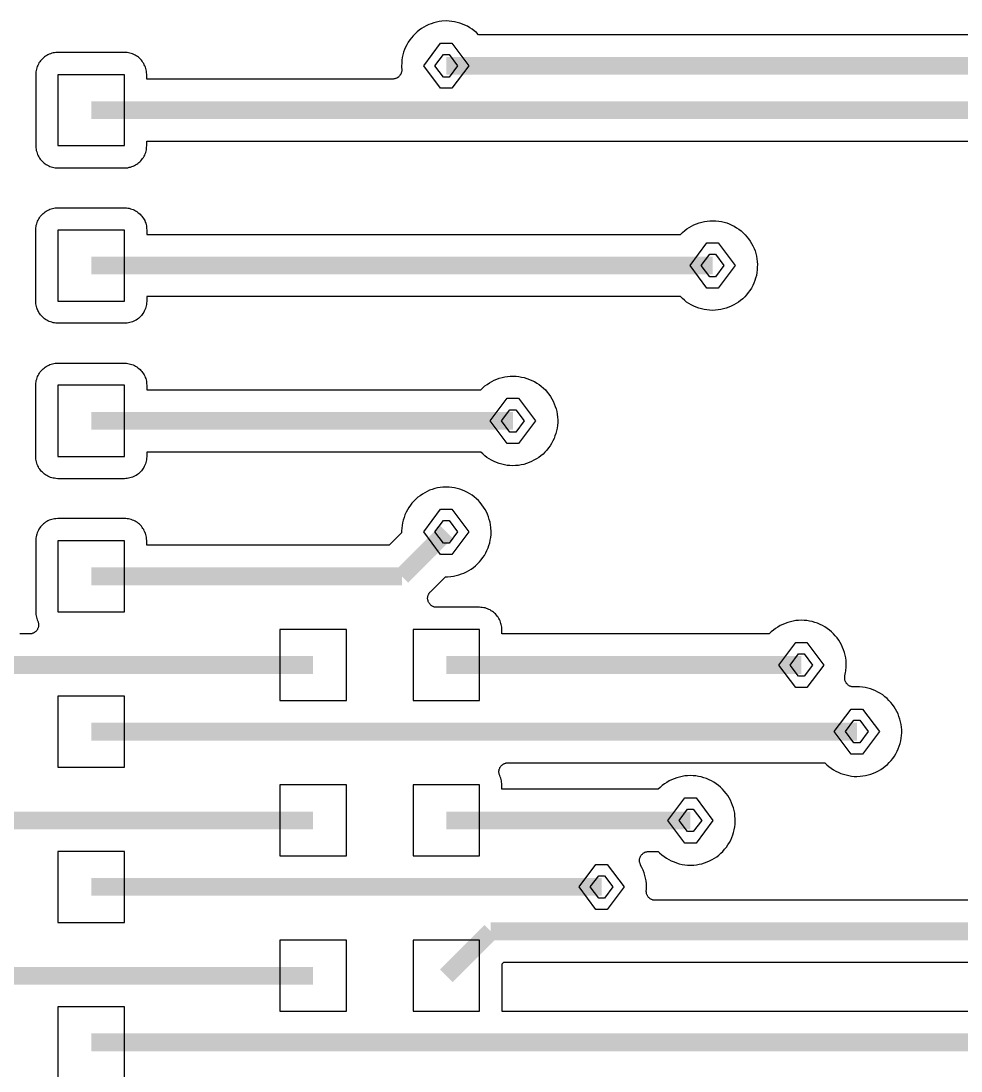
# Model space of a CAD drawing. Extents: x -0.15 to 4.85, y -1.33 to 3.4.
# Drawn here: x 3.6303 to 4.0471, y 0.3712 to 0.8368 of the extents above; entities that cross this region are included whole.
import ezdxf

# ---------------------------------------------------------------- set-up
doc = ezdxf.new("R2010")
doc.units = 0
doc.layers.get('0').update_dxf_attribs({"linetype": 'CONTINUOUS'})

msp = doc.modelspace()

# ---------------------------------------------------------------- linework, layer by layer
at = {"color": 0}
for points in [[(4.25608, 0.830711), (3.83318, 0.830711), (3.83221, 0.831635), (3.83128, 0.832447), (3.83031, 0.833153), (3.82933, 0.833804), (3.82825, 0.834456), (3.82715, 0.834997), (3.82601, 0.835432), (3.82487, 0.835865), (3.82374, 0.836192), (3.82254, 0.836463), (3.82136, 0.836625), (3.82011, 0.836733), (3.81892, 0.836787), (3.81696, 0.836679), (3.81576, 0.836517), (3.81457, 0.8363), (3.81337, 0.835975), (3.81218, 0.835594), (3.8111, 0.835161), (3.80996, 0.834672), (3.80888, 0.834075), (3.80785, 0.833425), (3.80688, 0.832719), (3.80594, 0.83196), (3.80503, 0.831146), (3.80421, 0.830278), (3.8034, 0.829356), (3.80269, 0.828379), (3.80199, 0.827349), (3.80139, 0.826262), (3.80085, 0.825178), (3.80036, 0.824093), (3.79997, 0.822899), (3.79965, 0.82176), (3.79937, 0.820567), (3.79922, 0.819372), (3.79911, 0.818125), (3.79906, 0.816932), (3.79906, 0.816606), (3.79906, 0.816281), (3.79906, 0.81601), (3.79911, 0.815683), (3.79911, 0.815358), (3.79911, 0.815032), (3.79911, 0.814815), (3.79911, 0.814544), (3.79906, 0.814274), (3.799, 0.814056), (3.79894, 0.813785), (3.79883, 0.813568), (3.79874, 0.81335), (3.79863, 0.813133), (3.79851, 0.812917), (3.79835, 0.8127), (3.79819, 0.812482), (3.79803, 0.812319), (3.79786, 0.812103), (3.79764, 0.81194), (3.79749, 0.811778), (3.79726, 0.811669), (3.79706, 0.811506), (3.79683, 0.811397), (3.79656, 0.811289), (3.79635, 0.811235), (3.79613, 0.811181), (3.79586, 0.811126), (3.79558, 0.811072), (3.79536, 0.811018), (3.7951, 0.811018), (3.68604, 0.811018), (3.68604, 0.813025), (3.68599, 0.813947), (3.68589, 0.814544), (3.68578, 0.815142), (3.68567, 0.815738), (3.68544, 0.816281), (3.68524, 0.816878), (3.68496, 0.817419), (3.68469, 0.817962), (3.68436, 0.81845), (3.68404, 0.818939), (3.68365, 0.819426), (3.68322, 0.819861), (3.68279, 0.820294), (3.68236, 0.820675), (3.68188, 0.821054), (3.68132, 0.821381), (3.68083, 0.821651), (3.68029, 0.821922), (3.67975, 0.822194), (3.67915, 0.822357), (3.67856, 0.822519), (3.67796, 0.822682), (3.67736, 0.82279), (3.67676, 0.822844), (3.67617, 0.822844), (3.64665, 0.822844), (3.64568, 0.82279), (3.64508, 0.822736), (3.64449, 0.822628), (3.64389, 0.822465), (3.64335, 0.822249), (3.64275, 0.822031), (3.64221, 0.821814), (3.64167, 0.821489), (3.64118, 0.821162), (3.64069, 0.820838), (3.64021, 0.820458), (3.63976, 0.820024), (3.63933, 0.81959), (3.63896, 0.819156), (3.63857, 0.818668), (3.63825, 0.818179), (3.63797, 0.817636), (3.63771, 0.817094), (3.63749, 0.816551), (3.63728, 0.815954), (3.63711, 0.815413), (3.63694, 0.814815), (3.63689, 0.814218), (3.63683, 0.813622), (3.63678, 0.812971), (3.63678, 0.781504), (3.63683, 0.780528), (3.63694, 0.779931), (3.63706, 0.779333), (3.63722, 0.778737), (3.63737, 0.778194), (3.6376, 0.777597), (3.63788, 0.777056), (3.63814, 0.776513), (3.63847, 0.776024), (3.63879, 0.775536), (3.63917, 0.775047), (3.63961, 0.774614), (3.64004, 0.774179), (3.64047, 0.7738), (3.64096, 0.773419), (3.6415, 0.773094), (3.64199, 0.772824), (3.64254, 0.772551), (3.64312, 0.772281), (3.64368, 0.772118), (3.64428, 0.771956), (3.64486, 0.771793), (3.64546, 0.771739), (3.64606, 0.771683), (3.64665, 0.771629), (3.67617, 0.771629), (3.6771, 0.771683), (3.67769, 0.771739), (3.67829, 0.771901), (3.67889, 0.77201), (3.67949, 0.772226), (3.68003, 0.772443), (3.68057, 0.772661), (3.68111, 0.772986), (3.6816, 0.773257), (3.68208, 0.773638), (3.68257, 0.774017), (3.68301, 0.774397), (3.68344, 0.774831), (3.68382, 0.775319), (3.68421, 0.775807), (3.68453, 0.776296), (3.68485, 0.776838), (3.68513, 0.777326), (3.68535, 0.777924), (3.68556, 0.778465), (3.68572, 0.779062), (3.68589, 0.77966), (3.68594, 0.780256), (3.68599, 0.780853), (3.68604, 0.78145), (3.68604, 0.783457), (4.27736, 0.783457)], [(4.14785, 0.446868), (3.91158, 0.446868), (3.91125, 0.446868), (3.91104, 0.446922), (3.91076, 0.446922), (3.91054, 0.446976), (3.91028, 0.447086), (3.91006, 0.44714), (3.90985, 0.447249), (3.90957, 0.447411), (3.90935, 0.447519), (3.90919, 0.447682), (3.90897, 0.447844), (3.90881, 0.448008), (3.9086, 0.448171), (3.90843, 0.448388), (3.90832, 0.44855), (3.90817, 0.448767), (3.90806, 0.448985), (3.90794, 0.449201), (3.90783, 0.449472), (3.90772, 0.44969), (3.90767, 0.449961), (3.90761, 0.450178), (3.90761, 0.450449), (3.90757, 0.450667), (3.90757, 0.450937), (3.90757, 0.451208), (3.90761, 0.451535), (3.90761, 0.451806), (3.90761, 0.452131), (3.90761, 0.452457), (3.90767, 0.452782), (3.90761, 0.454193), (3.90746, 0.45544), (3.90724, 0.456635), (3.90697, 0.457882), (3.90658, 0.459075), (3.90615, 0.460215), (3.90567, 0.461354), (3.90507, 0.462493), (3.90496, 0.462765), (3.90485, 0.462982), (3.90479, 0.463253), (3.90469, 0.463469), (3.90464, 0.463742), (3.90458, 0.463958), (3.90458, 0.464229), (3.90458, 0.464501), (3.90458, 0.464718), (3.90458, 0.464989), (3.90464, 0.465206), (3.90469, 0.465478), (3.90474, 0.465694), (3.90485, 0.465965), (3.90496, 0.466183), (3.90507, 0.4664), (3.90518, 0.466617), (3.90533, 0.466833), (3.9055, 0.467051), (3.90567, 0.467214), (3.90583, 0.467376), (3.90604, 0.467593), (3.90621, 0.467701), (3.90643, 0.467864), (3.90664, 0.467974), (3.90686, 0.468136), (3.90712, 0.46819), (3.90735, 0.468299), (3.90757, 0.468353), (3.90783, 0.468407), (3.90811, 0.468461), (3.90832, 0.468461), (3.9086, 0.468515), (3.91287, 0.468515), (3.91342, 0.467919), (3.91451, 0.466996), (3.91549, 0.466237), (3.91651, 0.465532), (3.9176, 0.464881), (3.91868, 0.464338), (3.91987, 0.46385), (3.92101, 0.463415), (3.92221, 0.463036), (3.92346, 0.462765), (3.92465, 0.462601), (3.9259, 0.462493), (3.92715, 0.462439), (3.92861, 0.462493), (3.92986, 0.462601), (3.93106, 0.462819), (3.93225, 0.46309), (3.93339, 0.463415), (3.93453, 0.46385), (3.93567, 0.464338), (3.93675, 0.464881), (3.93778, 0.465532), (3.93882, 0.466183), (3.93974, 0.466942), (3.94065, 0.467756), (3.94153, 0.468569), (3.94233, 0.469492), (3.9431, 0.470468), (3.94381, 0.471446), (3.94446, 0.472476), (3.945, 0.473561), (3.94549, 0.4747), (3.94592, 0.47584), (3.94631, 0.476979), (3.94657, 0.478172), (3.94679, 0.479367), (3.94694, 0.48056), (3.947, 0.481808), (3.947, 0.483001), (3.9469, 0.484249), (3.94679, 0.485443), (3.94651, 0.486636), (3.94625, 0.487829), (3.94586, 0.488969), (3.94543, 0.490108), (3.94489, 0.491193), (3.94429, 0.492279), (3.94369, 0.49331), (3.94293, 0.494286), (3.94218, 0.495263), (3.94136, 0.496131), (3.9405, 0.496999), (3.93957, 0.497758), (3.9386, 0.498518), (3.93757, 0.499169), (3.93653, 0.499765), (3.93544, 0.500308), (3.93431, 0.500796), (3.93317, 0.501231), (3.93197, 0.501556), (3.93078, 0.501774), (3.92958, 0.50199), (3.9284, 0.502099), (3.92715, 0.502153), (3.92585, 0.502099), (3.92465, 0.50199), (3.92346, 0.501774), (3.92226, 0.501501), (3.92107, 0.501176), (3.91993, 0.500742), (3.91879, 0.500308), (3.91771, 0.499765), (3.91668, 0.499114), (3.91565, 0.498464), (3.91467, 0.497704), (3.91375, 0.496944), (3.91287, 0.496076), (3.84354, 0.496076), (3.84349, 0.498083), (3.84349, 0.498681), (3.84343, 0.499278), (3.84333, 0.499874), (3.84322, 0.500471), (3.84306, 0.501014), (3.84283, 0.50161), (3.84263, 0.502153), (3.84246, 0.502532), (3.84235, 0.502804), (3.84229, 0.503021), (3.84229, 0.503292), (3.84224, 0.50351), (3.84224, 0.503781), (3.84224, 0.503997), (3.84224, 0.504268), (3.84229, 0.504486), (3.84235, 0.504757), (3.8424, 0.504974), (3.84246, 0.50519), (3.84257, 0.505462), (3.84268, 0.505679), (3.84278, 0.505896), (3.84289, 0.506058), (3.84306, 0.506276), (3.84322, 0.506493), (3.84337, 0.506656), (3.84354, 0.506818), (3.84376, 0.506982), (3.84393, 0.507144), (3.84414, 0.507253), (3.84436, 0.507415), (3.84457, 0.507524), (3.84479, 0.507578), (3.84507, 0.507686), (3.84528, 0.50774), (3.8455, 0.507794), (3.84576, 0.50785), (3.84599, 0.50785), (3.84625, 0.50785), (3.98672, 0.50785), (3.98764, 0.506926), (3.98857, 0.506168), (3.98954, 0.505408), (3.99057, 0.504757), (3.99165, 0.50416), (3.99274, 0.503618), (3.99382, 0.503129), (3.99497, 0.50275), (3.99615, 0.502424), (3.99735, 0.502153), (3.99854, 0.501936), (3.99979, 0.501828), (4.00099, 0.501828), (4.00246, 0.501882), (4.00365, 0.50199), (4.00483, 0.502207), (4.00603, 0.502478), (4.00722, 0.502804), (4.00836, 0.503238), (4.00944, 0.503726), (4.01054, 0.504268), (4.01163, 0.504865), (4.0126, 0.505571), (4.01357, 0.506331), (4.0145, 0.50709), (4.01536, 0.507958), (4.01618, 0.508881), (4.01694, 0.509803), (4.01764, 0.510833), (4.01824, 0.511864), (4.01883, 0.512949), (4.01932, 0.514035), (4.01976, 0.515174), (4.02014, 0.516367), (4.02042, 0.517561), (4.02062, 0.518754), (4.02074, 0.519947), (4.02085, 0.521142), (4.02085, 0.522389), (4.02074, 0.523583), (4.02057, 0.524831), (4.02036, 0.526024), (4.02003, 0.527164), (4.01965, 0.528357), (4.01922, 0.529496), (4.01872, 0.530582), (4.01812, 0.531667), (4.01749, 0.532697), (4.01678, 0.533674), (4.01601, 0.534596), (4.01521, 0.535518), (4.01433, 0.536386), (4.01342, 0.537146), (4.01243, 0.537906), (4.0114, 0.538557), (4.01032, 0.539154), (4.00924, 0.539696), (4.00815, 0.540185), (4.00696, 0.540564), (4.00582, 0.54089), (4.00463, 0.541161), (4.00343, 0.541378), (4.00218, 0.541486), (4.00099, 0.541486), (4.00061, 0.541486), (4.00022, 0.541486), (3.99979, 0.541486), (3.99942, 0.541486), (3.99919, 0.541486), (3.99893, 0.541486), (3.99871, 0.54154), (3.99844, 0.541594), (3.99822, 0.541704), (3.998, 0.541758), (3.99774, 0.541867), (3.99751, 0.542029), (3.99735, 0.542138), (3.99714, 0.5423), (3.99692, 0.542408), (3.99675, 0.542572), (3.9966, 0.542789), (3.99643, 0.542951), (3.99626, 0.543168), (3.99615, 0.543385), (3.996, 0.543549), (3.99589, 0.543819), (3.99583, 0.544036), (3.99572, 0.544253), (3.99567, 0.544471), (3.99561, 0.544742), (3.99556, 0.544958), (3.99556, 0.545231), (3.99556, 0.545447), (3.99556, 0.545718), (3.99556, 0.545935), (3.99561, 0.546207), (3.99567, 0.546424), (3.99583, 0.547183), (3.99594, 0.547835), (3.99606, 0.548485), (3.99611, 0.54919), (3.99615, 0.549842), (3.99621, 0.550493), (3.99621, 0.551197), (3.99615, 0.553151), (3.996, 0.554344), (3.99572, 0.555537), (3.99546, 0.556732), (3.99507, 0.557871), (3.99464, 0.55901), (3.9941, 0.560096), (3.99356, 0.561181), (3.9929, 0.562211), (3.99219, 0.563187), (3.99139, 0.564164), (3.99057, 0.565032), (3.98971, 0.5659), (3.98878, 0.56666), (3.98781, 0.567419), (3.98678, 0.568071), (3.98574, 0.568668), (3.98465, 0.56921), (3.98351, 0.569699), (3.98237, 0.570078), (3.98118, 0.570458), (3.97999, 0.570675), (3.97879, 0.570892), (3.97761, 0.571), (3.97636, 0.571054), (3.97506, 0.571), (3.97386, 0.570892), (3.97267, 0.570675), (3.97147, 0.570404), (3.97028, 0.570078), (3.96914, 0.569644), (3.96806, 0.56921), (3.96692, 0.568668), (3.96589, 0.568017), (3.96486, 0.567365), (3.96393, 0.566606), (3.96296, 0.565846), (3.96208, 0.564978), (3.84354, 0.564978), (3.84349, 0.566986), (3.84349, 0.567908), (3.84337, 0.568504), (3.84328, 0.569101), (3.84311, 0.569644), (3.84294, 0.57024), (3.84274, 0.570783), (3.84246, 0.571381), (3.84219, 0.571868), (3.84186, 0.572411), (3.84149, 0.572899), (3.8411, 0.573333), (3.84072, 0.573822), (3.84029, 0.574201), (3.83981, 0.574635), (3.83931, 0.574961), (3.83882, 0.575286), (3.83828, 0.575612), (3.83774, 0.575883), (3.83719, 0.5761), (3.83665, 0.576317), (3.83606, 0.576481), (3.83546, 0.576589), (3.83486, 0.576697), (3.83426, 0.576751), (3.83367, 0.576806), (3.81463, 0.576806), (3.81431, 0.576806), (3.81403, 0.576806), (3.81382, 0.57686), (3.81354, 0.576914), (3.81332, 0.577022), (3.81311, 0.577076), (3.81289, 0.577185), (3.81268, 0.577294), (3.81246, 0.577457), (3.81224, 0.577565), (3.81203, 0.577728), (3.81186, 0.57789), (3.81169, 0.578053), (3.81153, 0.578271), (3.81138, 0.578433), (3.81126, 0.57865), (3.8111, 0.578867), (3.81099, 0.579085), (3.81089, 0.579301), (3.81083, 0.579518), (3.81078, 0.579789), (3.81072, 0.580007), (3.81067, 0.580278), (3.81061, 0.580494), (3.81061, 0.580767), (3.81061, 0.580983), (3.81067, 0.581254), (3.81067, 0.581471), (3.81072, 0.581743), (3.81078, 0.58196), (3.81089, 0.582176), (3.81099, 0.582447), (3.8111, 0.582665), (3.81121, 0.582882), (3.81132, 0.583044), (3.81149, 0.583261), (3.81164, 0.583479), (3.81181, 0.583642), (3.81853, 0.590369), (3.81935, 0.590369), (3.82086, 0.590478), (3.82206, 0.59064), (3.82325, 0.590857), (3.82444, 0.591183), (3.82558, 0.591562), (3.82672, 0.591996), (3.82781, 0.592485), (3.82889, 0.593082), (3.82993, 0.593732), (3.8309, 0.594437), (3.83187, 0.595197), (3.83275, 0.596011), (3.83361, 0.596879), (3.83438, 0.597856), (3.83514, 0.598832), (3.83579, 0.599808), (3.83639, 0.600894), (3.83693, 0.601979), (3.83742, 0.603118), (3.83779, 0.604258), (3.83817, 0.605397), (3.83839, 0.60659), (3.83861, 0.607785), (3.83872, 0.609032), (3.83876, 0.610225), (3.83867, 0.612179), (3.8385, 0.613372), (3.83828, 0.614565), (3.83796, 0.61576), (3.83757, 0.616899), (3.83714, 0.618037), (3.83665, 0.619178), (3.83606, 0.620208), (3.8354, 0.621239), (3.83469, 0.622269), (3.83394, 0.623192), (3.83312, 0.624114), (3.83221, 0.624928), (3.83128, 0.625742), (3.83031, 0.626447), (3.82933, 0.627153), (3.82825, 0.62775), (3.82715, 0.628292), (3.82601, 0.628781), (3.82487, 0.62916), (3.82374, 0.629486), (3.82254, 0.629757), (3.82136, 0.629919), (3.82011, 0.630028), (3.81892, 0.630082), (3.81739, 0.630028), (3.81619, 0.629919), (3.815, 0.629703), (3.81382, 0.629432), (3.81263, 0.629051), (3.81149, 0.628672), (3.81039, 0.628183), (3.80931, 0.627586), (3.80828, 0.62699), (3.80725, 0.626285), (3.80628, 0.625579), (3.80535, 0.624765), (3.80449, 0.623897), (3.80367, 0.622975), (3.80296, 0.622053), (3.80226, 0.621022), (3.80161, 0.619992), (3.80107, 0.618906), (3.80053, 0.617821), (3.80014, 0.616682), (3.79976, 0.615489), (3.79949, 0.614294), (3.79928, 0.613101), (3.79911, 0.611907), (3.79906, 0.61066), (3.79906, 0.609846), (3.79353, 0.604313), (3.68604, 0.604313), (3.68604, 0.606319), (3.68599, 0.607242), (3.68589, 0.607839), (3.68578, 0.608435), (3.68567, 0.609032), (3.68544, 0.609629), (3.68524, 0.610171), (3.68496, 0.610714), (3.68469, 0.611257), (3.68436, 0.611744), (3.68404, 0.612233), (3.68365, 0.612721), (3.68322, 0.613156), (3.68279, 0.613589), (3.68236, 0.613969), (3.68188, 0.614349), (3.68132, 0.614675), (3.68083, 0.615), (3.68029, 0.615271), (3.67975, 0.615489), (3.67915, 0.615706), (3.67856, 0.615868), (3.67796, 0.615976), (3.67736, 0.616085), (3.67676, 0.616139), (3.67617, 0.616139), (3.64665, 0.616139), (3.64568, 0.616085), (3.64508, 0.616031), (3.64449, 0.615922), (3.64389, 0.61576), (3.64335, 0.615597), (3.64275, 0.615379), (3.64221, 0.615108), (3.64167, 0.614783), (3.64118, 0.614511), (3.64069, 0.614132), (3.64021, 0.613753), (3.63976, 0.613372), (3.63933, 0.612939), (3.63896, 0.61245), (3.63857, 0.611961), (3.63825, 0.611474), (3.63797, 0.610931), (3.63771, 0.610389), (3.63749, 0.609846), (3.63728, 0.609249), (3.63711, 0.608707), (3.63694, 0.60811), (3.63689, 0.607512), (3.63683, 0.606917), (3.63678, 0.606319), (3.63678, 0.574799), (3.63683, 0.574147), (3.63689, 0.57355), (3.637, 0.572954), (3.63711, 0.572357), (3.63728, 0.571814), (3.63749, 0.571218), (3.63771, 0.570675), (3.63788, 0.570294), (3.63792, 0.570024), (3.63797, 0.569807), (3.63803, 0.56959), (3.63808, 0.569318), (3.63808, 0.569101), (3.63808, 0.568831), (3.63808, 0.568614), (3.63803, 0.568342), (3.63797, 0.568125), (3.63792, 0.567854), (3.63788, 0.567636), (3.63776, 0.567419), (3.63765, 0.567203), (3.63754, 0.566986), (3.63737, 0.566768), (3.63728, 0.566551), (3.63711, 0.566335), (3.63694, 0.566172), (3.63678, 0.56601), (3.63657, 0.565846), (3.6364, 0.565683), (3.63618, 0.565575), (3.63597, 0.565467), (3.63575, 0.565358), (3.63554, 0.56525), (3.63526, 0.565142), (3.63504, 0.565086), (3.63478, 0.565032), (3.63456, 0.564978), (3.63429, 0.564978), (3.63407, 0.564978), (3.62974, 0.564978)], [(4.15925, 0.419308), (3.84431, 0.419308), (3.84349, 0.418494), (3.84349, 0.397661), (4.05068, 0.397661)]]:
    msp.add_lwpolyline(points, dxfattribs=at)
for points in [[(3.81892, 0.826914), (3.82136, 0.826914), (3.82885, 0.816932), (3.82136, 0.806949), (3.81892, 0.806949), (3.81636, 0.806949), (3.80888, 0.816932), (3.81636, 0.826914), (3.81892, 0.826914)], [(3.67617, 0.812971), (3.64665, 0.812971), (3.64665, 0.781504), (3.67617, 0.781504), (3.67617, 0.812971)], [(3.63678, 0.744069), (3.63683, 0.745046), (3.63694, 0.745642), (3.63706, 0.746239), (3.63722, 0.746836), (3.63737, 0.747433), (3.6376, 0.747975), (3.63788, 0.748518), (3.63814, 0.74906), (3.63847, 0.749549), (3.63879, 0.750038), (3.63917, 0.750525), (3.63961, 0.75096), (3.64004, 0.751393), (3.64047, 0.751774), (3.64096, 0.752153), (3.6415, 0.752478), (3.64199, 0.752804), (3.64254, 0.753075), (3.64312, 0.753292), (3.64368, 0.75351), (3.64428, 0.753672), (3.64486, 0.753781), (3.64546, 0.753889), (3.64606, 0.753943), (3.64665, 0.753943), (3.67617, 0.753943), (3.6771, 0.753889), (3.67769, 0.753835), (3.67829, 0.753726), (3.67889, 0.753564), (3.67949, 0.7534), (3.68003, 0.753129), (3.68057, 0.752913), (3.68111, 0.752642), (3.68165, 0.752315), (3.68214, 0.751936), (3.68257, 0.751556), (3.68306, 0.751176), (3.68344, 0.750742), (3.68388, 0.750254), (3.68421, 0.749765), (3.68453, 0.749278), (3.68485, 0.748735), (3.68513, 0.748246), (3.68535, 0.74765), (3.68556, 0.747107), (3.68572, 0.74651), (3.68589, 0.745914), (3.68594, 0.745317), (3.68599, 0.744719), (3.68604, 0.744124), (3.68604, 0.742115), (3.92275, 0.742115), (3.92368, 0.743037), (3.9246, 0.743851), (3.92557, 0.744557), (3.92661, 0.745263), (3.92764, 0.74586), (3.92872, 0.746401), (3.92986, 0.746836), (3.931, 0.747269), (3.93219, 0.747596), (3.93339, 0.747867), (3.93458, 0.748029), (3.93578, 0.748137), (3.93703, 0.748192), (3.93849, 0.748137), (3.93968, 0.748029), (3.94088, 0.747812), (3.94207, 0.747542), (3.94326, 0.747215), (3.9444, 0.746782), (3.94549, 0.746293), (3.94657, 0.745751), (3.9476, 0.7451), (3.94864, 0.744449), (3.94961, 0.743689), (3.95053, 0.742875), (3.9514, 0.742007), (3.95221, 0.741139), (3.95297, 0.740162), (3.95363, 0.739186), (3.95428, 0.738156), (3.95488, 0.737071), (3.95536, 0.735931), (3.95579, 0.734792), (3.95613, 0.733653), (3.95644, 0.732458), (3.95667, 0.731265), (3.95678, 0.730072), (3.95687, 0.728824), (3.95682, 0.727631), (3.95678, 0.726382), (3.95661, 0.725189), (3.95639, 0.723996), (3.95607, 0.722801), (3.95568, 0.721663), (3.95525, 0.720524), (3.95476, 0.719437), (3.95417, 0.718353), (3.95351, 0.717322), (3.95281, 0.716346), (3.95206, 0.715369), (3.95124, 0.714501), (3.95032, 0.713633), (3.94939, 0.712874), (3.94842, 0.712114), (3.94744, 0.711463), (3.94636, 0.710865), (3.94526, 0.710324), (3.94412, 0.709835), (3.94299, 0.709401), (3.94185, 0.709075), (3.94065, 0.708804), (3.93946, 0.708642), (3.93822, 0.708533), (3.93703, 0.708479), (3.93567, 0.708533), (3.93447, 0.708642), (3.93328, 0.708858), (3.93208, 0.709129), (3.93089, 0.709456), (3.92975, 0.709889), (3.92861, 0.710324), (3.92753, 0.710919), (3.9265, 0.711517), (3.92547, 0.712168), (3.92449, 0.712928), (3.92357, 0.713742), (3.92275, 0.714556), (3.68604, 0.714556), (3.68604, 0.712547), (3.68599, 0.711625), (3.68589, 0.711029), (3.68578, 0.710432), (3.68567, 0.709835), (3.68544, 0.709293), (3.68524, 0.708696), (3.68496, 0.708153), (3.68469, 0.707665), (3.68436, 0.707122), (3.68404, 0.706635), (3.68365, 0.706146), (3.68322, 0.705711), (3.68279, 0.705278), (3.68236, 0.704899), (3.68188, 0.704518), (3.68132, 0.704193), (3.68083, 0.703921), (3.68029, 0.70365), (3.67975, 0.703433), (3.67915, 0.703217), (3.67856, 0.703053), (3.67796, 0.70289), (3.67736, 0.702836), (3.67676, 0.702782), (3.67617, 0.702728), (3.64665, 0.702728), (3.64568, 0.702782), (3.64508, 0.70289), (3.64449, 0.702999), (3.64389, 0.703163), (3.64335, 0.703325), (3.64275, 0.703542), (3.64221, 0.703812), (3.64167, 0.704085), (3.64118, 0.70441), (3.64069, 0.704735), (3.64021, 0.705115), (3.63976, 0.705549), (3.63933, 0.705983), (3.63896, 0.706417), (3.63857, 0.706906), (3.63825, 0.707447), (3.63797, 0.707936), (3.63771, 0.708479), (3.63749, 0.709075), (3.63728, 0.709618), (3.63711, 0.710215), (3.63694, 0.710811), (3.63689, 0.711408), (3.63683, 0.712006), (3.63678, 0.712601), (3.63678, 0.744069)], [(3.67617, 0.744069), (3.64665, 0.744069), (3.64665, 0.712601), (3.67617, 0.712601), (3.67617, 0.744069)], [(3.93703, 0.738372), (3.93946, 0.738372), (3.94694, 0.72839), (3.93946, 0.718353), (3.93703, 0.718353), (3.93447, 0.718353), (3.92699, 0.72839), (3.93447, 0.738372), (3.93703, 0.738372)], [(3.63678, 0.675221), (3.63683, 0.676143), (3.63694, 0.67674), (3.63706, 0.677337), (3.63722, 0.677933), (3.63737, 0.678531), (3.6376, 0.679074), (3.63788, 0.679615), (3.63814, 0.680158), (3.63847, 0.680647), (3.63879, 0.681135), (3.63917, 0.681624), (3.63961, 0.682057), (3.64004, 0.682492), (3.64047, 0.682871), (3.64096, 0.683251), (3.6415, 0.683576), (3.64199, 0.683901), (3.64254, 0.684174), (3.64312, 0.68439), (3.64368, 0.684607), (3.64428, 0.684769), (3.64486, 0.684878), (3.64546, 0.684987), (3.64606, 0.685042), (3.64665, 0.685042), (3.67617, 0.685042), (3.6771, 0.684987), (3.67769, 0.684933), (3.67829, 0.684824), (3.67889, 0.684661), (3.67949, 0.684499), (3.68003, 0.684282), (3.68057, 0.68401), (3.68111, 0.683739), (3.68165, 0.683414), (3.68214, 0.683033), (3.68257, 0.682654), (3.68306, 0.682274), (3.68344, 0.68184), (3.68388, 0.681351), (3.68421, 0.680864), (3.68453, 0.680375), (3.68485, 0.679888), (3.68513, 0.679344), (3.68535, 0.678747), (3.68556, 0.678206), (3.68572, 0.677608), (3.68589, 0.677011), (3.68594, 0.676415), (3.68599, 0.675818), (3.68604, 0.675221), (3.68604, 0.673214), (3.83415, 0.673214), (3.83508, 0.674136), (3.836, 0.67495), (3.83699, 0.675656), (3.83801, 0.676361), (3.8391, 0.676957), (3.84018, 0.6775), (3.84126, 0.677989), (3.8424, 0.678368), (3.8436, 0.678693), (3.84479, 0.678965), (3.84599, 0.679128), (3.84724, 0.679236), (3.84843, 0.67929), (3.84989, 0.679236), (3.85108, 0.679128), (3.85228, 0.678911), (3.85347, 0.678639), (3.85467, 0.678314), (3.85581, 0.677879), (3.85689, 0.677392), (3.85797, 0.676849), (3.85906, 0.676197), (3.86004, 0.675547), (3.86101, 0.674788), (3.86193, 0.673974), (3.86281, 0.67316), (3.86361, 0.672238), (3.86437, 0.671261), (3.86508, 0.670285), (3.86568, 0.669253), (3.86628, 0.668168), (3.86676, 0.667029), (3.86719, 0.66589), (3.86758, 0.66475), (3.86785, 0.663557), (3.86807, 0.662364), (3.86824, 0.661169), (3.86828, 0.659922), (3.86828, 0.658728), (3.86818, 0.657481), (3.86801, 0.656288), (3.86779, 0.655093), (3.86747, 0.6539), (3.86708, 0.65276), (3.86665, 0.651621), (3.86617, 0.650536), (3.86557, 0.649451), (3.86492, 0.648419), (3.86421, 0.647443), (3.86346, 0.646467), (3.86264, 0.645599), (3.86178, 0.644731), (3.86085, 0.643971), (3.85988, 0.643211), (3.85885, 0.642561), (3.85776, 0.641964), (3.85667, 0.641421), (3.85558, 0.640933), (3.85439, 0.640499), (3.85325, 0.640174), (3.85206, 0.639957), (3.85088, 0.639739), (3.84963, 0.639631), (3.84843, 0.639576), (3.84707, 0.639631), (3.84588, 0.639739), (3.84468, 0.639957), (3.84349, 0.640228), (3.84229, 0.640553), (3.84115, 0.640988), (3.84007, 0.641475), (3.83899, 0.642018), (3.8379, 0.642615), (3.83693, 0.643267), (3.83594, 0.644025), (3.83503, 0.644839), (3.83415, 0.645653), (3.68604, 0.645653), (3.68604, 0.643646), (3.68599, 0.642724), (3.68589, 0.642126), (3.68578, 0.641531), (3.68567, 0.640933), (3.68544, 0.64039), (3.68524, 0.639794), (3.68496, 0.639251), (3.68469, 0.638762), (3.68436, 0.638221), (3.68404, 0.637732), (3.68365, 0.637244), (3.68322, 0.63681), (3.68279, 0.636376), (3.68236, 0.635996), (3.68188, 0.635671), (3.68132, 0.63529), (3.68083, 0.635019), (3.68029, 0.634749), (3.67975, 0.634531), (3.67915, 0.634314), (3.67856, 0.634151), (3.67796, 0.634043), (3.67736, 0.633935), (3.67676, 0.633881), (3.67617, 0.633826), (3.64665, 0.633826), (3.64568, 0.633881), (3.64508, 0.633989), (3.64449, 0.634097), (3.64389, 0.63426), (3.64335, 0.634422), (3.64275, 0.63464), (3.64221, 0.634911), (3.64167, 0.635182), (3.64118, 0.635508), (3.64069, 0.635888), (3.64021, 0.636267), (3.63976, 0.636647), (3.63933, 0.637081), (3.63896, 0.637569), (3.63857, 0.638003), (3.63825, 0.638546), (3.63797, 0.639035), (3.63771, 0.639576), (3.63749, 0.640174), (3.63728, 0.640717), (3.63711, 0.641312), (3.63694, 0.64191), (3.63689, 0.642507), (3.63683, 0.643103), (3.63678, 0.6437), (3.63678, 0.675221)], [(3.67617, 0.675221), (3.64665, 0.675221), (3.64665, 0.6437), (3.67617, 0.6437), (3.67617, 0.675221)], [(3.84843, 0.669471), (3.85092, 0.669471), (3.8584, 0.659488), (3.85092, 0.649451), (3.84843, 0.649451), (3.84588, 0.649451), (3.83839, 0.659488), (3.84588, 0.669471), (3.84843, 0.669471)], [(3.81892, 0.620263), (3.82136, 0.620263), (3.82885, 0.610281), (3.82136, 0.600243), (3.81892, 0.600243), (3.81636, 0.600243), (3.80888, 0.610281), (3.81636, 0.620263), (3.81892, 0.620263)], [(3.67617, 0.606319), (3.64665, 0.606319), (3.64665, 0.574799), (3.67617, 0.574799), (3.67617, 0.606319)], [(3.77458, 0.566932), (3.74507, 0.566932), (3.74507, 0.53541), (3.77458, 0.53541), (3.77458, 0.566932)], [(3.83367, 0.566932), (3.80415, 0.566932), (3.80415, 0.53541), (3.83367, 0.53541), (3.83367, 0.566932)], [(3.97636, 0.561181), (3.97885, 0.561181), (3.98633, 0.551197), (3.97885, 0.541161), (3.97636, 0.541161), (3.97386, 0.541161), (3.96638, 0.551197), (3.97386, 0.561181), (3.97636, 0.561181)], [(3.67617, 0.537418), (3.64665, 0.537418), (3.64665, 0.505896), (3.67617, 0.505896), (3.67617, 0.537418)], [(4.00099, 0.531667), (4.00349, 0.531667), (4.01097, 0.521683), (4.00349, 0.511647), (4.00099, 0.511647), (3.99844, 0.511647), (3.99094, 0.521683), (3.99844, 0.531667), (4.00099, 0.531667)], [(3.77458, 0.498029), (3.74507, 0.498029), (3.74507, 0.466508), (3.77458, 0.466508), (3.77458, 0.498029)], [(3.83367, 0.498029), (3.80415, 0.498029), (3.80415, 0.466508), (3.83367, 0.466508), (3.83367, 0.498029)], [(3.92715, 0.492279), (3.92964, 0.492279), (3.93712, 0.482296), (3.92964, 0.47226), (3.92715, 0.47226), (3.92465, 0.47226), (3.91717, 0.482296), (3.92465, 0.492279), (3.92715, 0.492279)], [(3.67617, 0.468515), (3.64665, 0.468515), (3.64665, 0.436994), (3.67617, 0.436994), (3.67617, 0.468515)], [(3.88782, 0.462765), (3.89025, 0.462765), (3.89775, 0.452782), (3.89025, 0.442746), (3.88782, 0.442746), (3.88526, 0.442746), (3.87778, 0.452782), (3.88526, 0.462765), (3.88782, 0.462765)], [(3.77458, 0.429128), (3.74507, 0.429128), (3.74507, 0.397661), (3.77458, 0.397661), (3.77458, 0.429128)], [(3.83367, 0.429128), (3.80415, 0.429128), (3.80415, 0.397661), (3.83367, 0.397661), (3.83367, 0.429128)], [(3.67617, 0.399614), (3.64665, 0.399614), (3.64665, 0.368093), (3.67617, 0.368093), (3.67617, 0.399614)]]:
    msp.add_lwpolyline(points, close=True, dxfattribs=at)
at = {"color": 7}
for points in [[(3.81892, 0.821922), (3.82017, 0.821922), (3.8239, 0.816932), (3.82017, 0.81194), (3.81892, 0.81194), (3.81761, 0.81194), (3.81386, 0.816932), (3.81761, 0.821922), (3.81892, 0.821922)], [(3.93703, 0.733326), (3.93826, 0.733326), (3.94201, 0.728336), (3.93826, 0.723344), (3.93703, 0.723344), (3.93572, 0.723344), (3.93197, 0.728336), (3.93572, 0.733326), (3.93703, 0.733326)], [(3.84843, 0.664425), (3.84968, 0.664425), (3.85342, 0.659433), (3.84968, 0.654442), (3.84843, 0.654442), (3.84713, 0.654442), (3.84337, 0.659433), (3.84713, 0.664425), (3.84843, 0.664425)], [(3.81892, 0.615217), (3.82017, 0.615217), (3.8239, 0.610225), (3.82017, 0.605235), (3.81892, 0.605235), (3.81761, 0.605235), (3.81386, 0.610225), (3.81761, 0.615217), (3.81892, 0.615217)], [(3.97636, 0.556189), (3.97761, 0.556189), (3.98135, 0.551197), (3.97761, 0.546207), (3.97636, 0.546207), (3.97511, 0.546207), (3.97136, 0.551197), (3.97511, 0.556189), (3.97636, 0.556189)], [(4.00099, 0.526675), (4.00224, 0.526675), (4.00597, 0.521683), (4.00224, 0.516639), (4.00099, 0.516639), (3.99968, 0.516639), (3.99594, 0.521683), (3.99968, 0.526675), (4.00099, 0.526675)], [(3.92715, 0.487288), (3.9284, 0.487288), (3.93214, 0.482296), (3.9284, 0.477304), (3.92715, 0.477304), (3.92585, 0.477304), (3.9221, 0.482296), (3.92585, 0.487288), (3.92715, 0.487288)], [(3.88782, 0.457774), (3.88907, 0.457774), (3.89281, 0.452782), (3.88907, 0.447736), (3.88782, 0.447736), (3.88651, 0.447736), (3.88276, 0.452782), (3.88651, 0.457774), (3.88782, 0.457774)]]:
    msp.add_lwpolyline(points, close=True, dxfattribs=at)
at = {"color": 0, "const_width": 0.007874}
for points in [[(4.26183, 0.816932), (3.81892, 0.816932)], [(4.27165, 0.797238), (3.66142, 0.797238)], [(3.93703, 0.728336), (3.66142, 0.728336)], [(3.66142, 0.659433), (3.84843, 0.659433)], [(3.81892, 0.610225), (3.79922, 0.590532)], [(3.79922, 0.590532), (3.66142, 0.590532)], [(3.75983, 0.551197), (3.26297, 0.551197)], [(3.97636, 0.551197), (3.81892, 0.551197)], [(4.00099, 0.521629), (3.66142, 0.521629)], [(3.75983, 0.482296), (3.56793, 0.482296)], [(3.92715, 0.482296), (3.81892, 0.482296)], [(3.88782, 0.452782), (3.66142, 0.452782)], [(3.83861, 0.433088), (3.81892, 0.413394)], [(4.15354, 0.433088), (3.83861, 0.433088)], [(3.54331, 0.413394), (3.75983, 0.413394)], [(4.06496, 0.383881), (3.66142, 0.383881)]]:
    msp.add_lwpolyline(points, dxfattribs=at)

doc.saveas('drawing.dxf')
